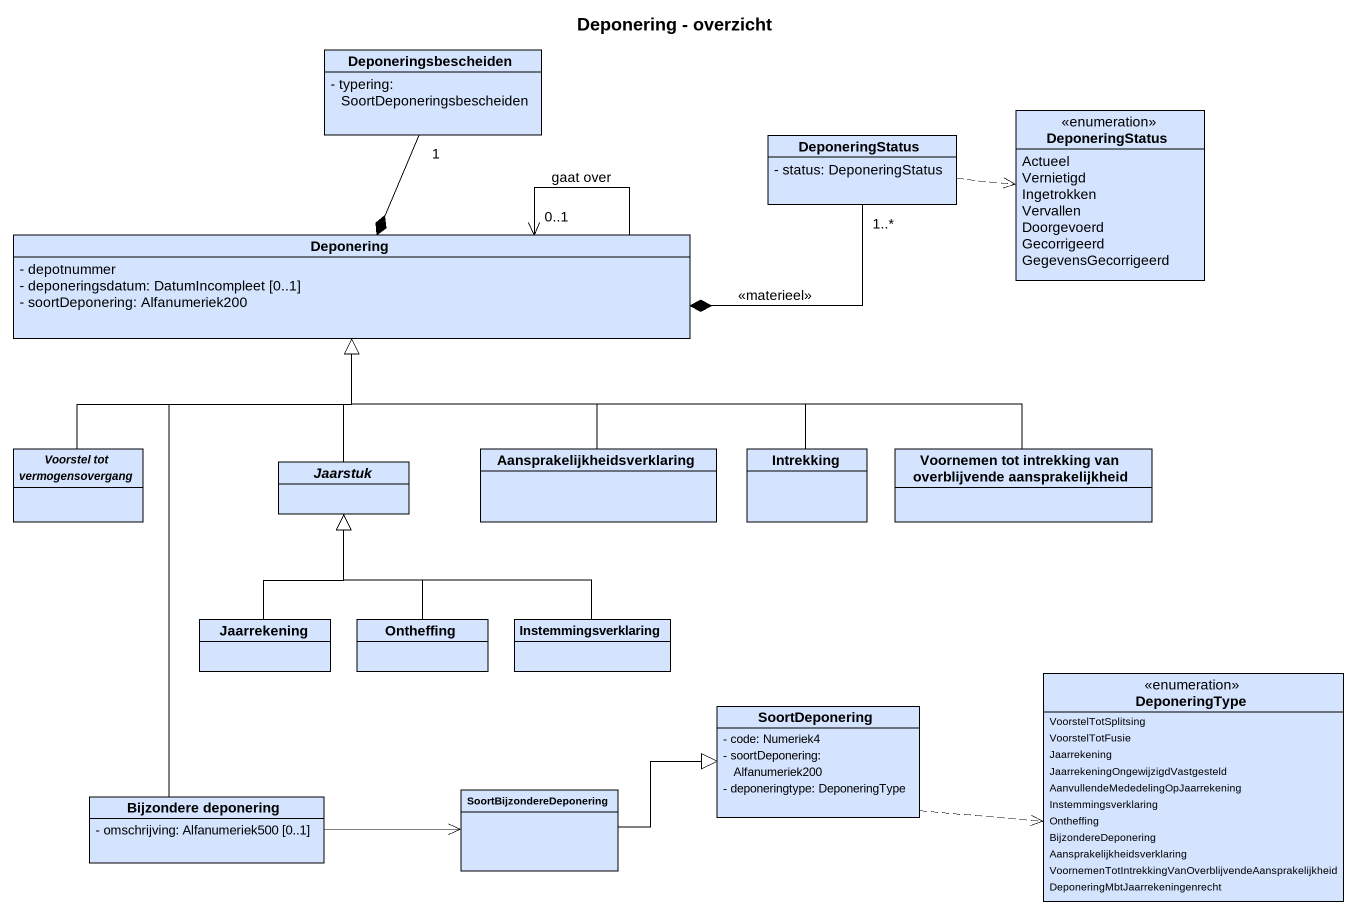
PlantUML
@startuml
title Deponering - overzicht
hide circle
hide empty members
skinparam classAttributeIconSize 0
class Deponeringsbescheiden #D4E3FE {
  - typering: SoortDeponeringsbescheiden
}
class DeponeringStatus #D4E3FE {
  - status: DeponeringStatus
}
enum "DeponeringStatus" as DeponeringStatus_2 #D4E3FE {
  Actueel
  Vernietigd
  Ingetrokken
  Vervallen
  Doorgevoerd
  Gecorrigeerd
  GegevensGecorrigeerd
}
class Deponering #D4E3FE {
  - depotnummer
  - deponeringsdatum: DatumIncompleet [0..1]
  - soortDeponering: Alfanumeriek200
}
abstract class "Voorstel tot vermogensovergang" as Voorstel_tot #D4E3FE
abstract class Jaarstuk #D4E3FE
class Aansprakelijkheidsverklaring #D4E3FE
class Intrekking #D4E3FE
class "Voornemen tot intrekking van overblijvende aansprakelijkheid" as Voornemen_tot_intrekking #D4E3FE
class Jaarrekening #D4E3FE
class Ontheffing #D4E3FE
class Instemmingsverklaring #D4E3FE
enum DeponeringType #D4E3FE {
  VoorstelTotSplitsing
  VoorstelTotFusie
  Jaarrekening
  JaarrekeningOngewijzigdVastgesteld
  AanvullendeMededelingOpJaarrekening
  Instemmingsverklaring
  Ontheffing
  BijzondereDeponering
  Aansprakelijkheidsverklaring
  VoornemenTotIntrekkingVanOverblijvendeAansprakelijkheid
  DeponeringMbtJaarrekeningenrecht
}
class SoortDeponering #D4E3FE {
  - code: Numeriek4
  - soortDeponering: Alfanumeriek200
  - deponeringtype: DeponeringType
}
class "Bijzondere deponering" as Bijzondere_deponering #D4E3FE {
  - omschrijving: Alfanumeriek500 [0..1]
}
class SoortBijzondereDeponering #D4E3FE
Deponeringsbescheiden "1" --* Deponering
DeponeringStatus .right.> DeponeringStatus_2
DeponeringStatus "1..*" -left-* Deponering : <<materieel>>
Deponering --> "0..1" Deponering : gaat over
Voorstel_tot -up-|> Deponering
Jaarstuk -up-|> Deponering
Aansprakelijkheidsverklaring -up-|> Deponering
Intrekking -left-|> Deponering
Voornemen_tot_intrekking -left-|> Deponering
Jaarrekening -up-|> Jaarstuk
Ontheffing -up-|> Jaarstuk
Instemmingsverklaring -up-|> Jaarstuk
SoortDeponering .right.> DeponeringType
Bijzondere_deponering -up-|> Deponering
Bijzondere_deponering -right-> SoortBijzondereDeponering
SoortBijzondereDeponering -right-|> SoortDeponering
@enduml
